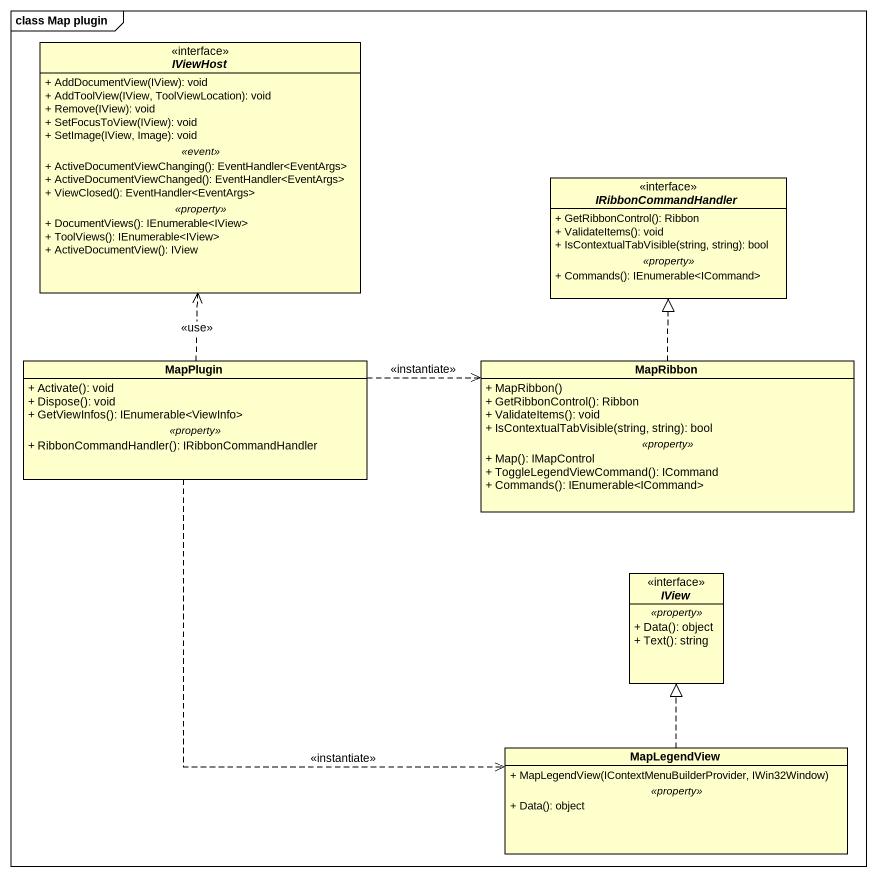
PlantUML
@startuml
mainframe class Map plugin
hide circle
hide empty members
skinparam classAttributeIconSize 0
interface IViewHost {
  + AddDocumentView(IView): void
  + AddToolView(IView, ToolViewLocation): void
  + Remove(IView): void
  + SetFocusToView(IView): void
  + SetImage(IView, Image): void
  .. <<event>> ..
  + ActiveDocumentViewChanging(): EventHandler<EventArgs>
  + ActiveDocumentViewChanged(): EventHandler<EventArgs>
  + ViewClosed(): EventHandler<EventArgs>
  .. <<property>> ..
  + DocumentViews(): IEnumerable<IView>
  + ToolViews(): IEnumerable<IView>
  + ActiveDocumentView(): IView
}
interface IRibbonCommandHandler {
  + GetRibbonControl(): Ribbon
  + ValidateItems(): void
  + IsContextualTabVisible(string, string): bool
  .. <<property>> ..
  + Commands(): IEnumerable<ICommand>
}
class MapPlugin {
  + Activate(): void
  + Dispose(): void
  + GetViewInfos(): IEnumerable<ViewInfo>
  .. <<property>> ..
  + RibbonCommandHandler(): IRibbonCommandHandler
}
class MapRibbon {
  + MapRibbon()
  + GetRibbonControl(): Ribbon
  + ValidateItems(): void
  + IsContextualTabVisible(string, string): bool
  .. <<property>> ..
  + Map(): IMapControl
  + ToggleLegendViewCommand(): ICommand
  + Commands(): IEnumerable<ICommand>
}
interface IView {
  .. <<property>> ..
  + Data(): object
  + Text(): string
}
class MapLegendView {
  + MapLegendView(IContextMenuBuilderProvider, IWin32Window)
  .. <<property>> ..
  + Data(): object
}
MapPlugin .up.> IViewHost : <<use>>
MapPlugin .right.> MapRibbon : <<instantiate>>
MapPlugin ..> MapLegendView : <<instantiate>>
MapRibbon .up.|> IRibbonCommandHandler
MapLegendView .up.|> IView
@enduml
